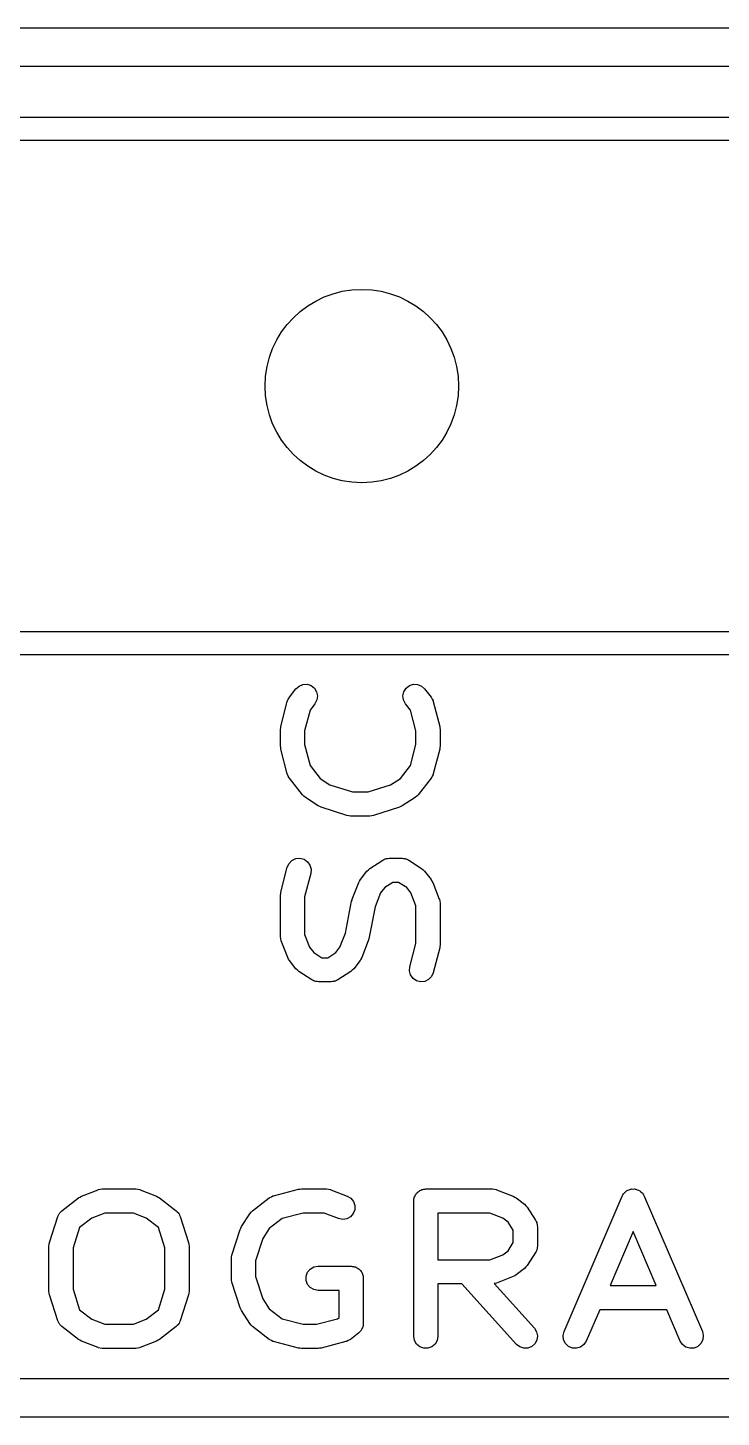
# Model space of a CAD drawing. Extents: x 10 to 287, y -200 to -10.
# Drawn here: x 75.34 to 78.92, y -44.3 to -37.11 of the extents above; entities that cross this region are included whole.
import ezdxf

# ---------------------------------------------------------------- set-up
doc = ezdxf.new("R2010")
doc.units = 0
doc.header["$MEASUREMENT"] = 0
doc.layers.add('BLACK', color=7, linetype='CONTINUOUS')

msp = doc.modelspace()

# ---------------------------------------------------------------- linework, layer by layer
at = {"layer": 'Black'}
for p, q in [((70.231, -37.111), (86.233, -37.111)), ((86.133, -37.311), (70.331, -37.311)), ((70.6536, -37.5736), (83.4136, -37.5736)), ((83.3536, -37.6936), (70.7136, -37.6936)), ((70.7136, -40.2336), (83.3536, -40.2336)), ((83.4136, -40.3536), (70.6536, -40.3536)), ((76.723, -40.5295), (76.7391, -40.5149)), ((76.7391, -40.5149), (76.7592, -40.5068)), ((76.7592, -40.5068), (76.7809, -40.5059)), ((76.7809, -40.5059), (76.8016, -40.5126)), ((76.8016, -40.5126), (76.8187, -40.5259)), ((77.2926, -40.5259), (77.3098, -40.5126)), ((77.3098, -40.5126), (77.3304, -40.5059)), ((77.3304, -40.5059), (77.3521, -40.5068)), ((77.3521, -40.5068), (77.3722, -40.5149)), ((77.3722, -40.5149), (77.3883, -40.5295)), ((76.6452, -40.7236), (76.6785, -40.595)), ((76.6785, -40.595), (76.6793, -40.5934)), ((76.6793, -40.5934), (76.6795, -40.5915)), ((76.6795, -40.5915), (76.6838, -40.5835)), ((76.6838, -40.5835), (76.6875, -40.5753)), ((76.6875, -40.5753), (76.6888, -40.574)), ((76.6888, -40.574), (76.6897, -40.5723)), ((76.6897, -40.5723), (76.723, -40.5295)), ((76.8187, -40.5259), (76.8302, -40.5443)), ((76.8318, -40.587), (76.8217, -40.6062)), ((76.8302, -40.5443), (76.8348, -40.5655)), ((76.8348, -40.5655), (76.8318, -40.587)), ((77.2765, -40.5655), (77.2811, -40.5443)), ((77.2795, -40.587), (77.2765, -40.5655)), ((77.2897, -40.6062), (77.2795, -40.587)), ((77.2811, -40.5443), (77.2926, -40.5259)), ((77.3883, -40.5295), (77.4217, -40.5723)), ((77.4217, -40.5723), (77.4225, -40.574)), ((77.4225, -40.574), (77.4238, -40.5753)), ((77.4238, -40.5753), (77.4276, -40.5835)), ((77.4276, -40.5835), (77.4318, -40.5915)), ((77.4318, -40.5915), (77.4321, -40.5934)), ((77.4321, -40.5934), (77.4328, -40.595)), ((77.4328, -40.595), (77.4662, -40.7236)), ((76.7963, -40.6389), (76.7682, -40.7473)), ((76.8217, -40.6062), (76.7963, -40.6389)), ((77.3151, -40.6389), (77.2897, -40.6062)), ((77.3432, -40.7473), (77.3151, -40.6389)), ((76.6432, -40.7393), (76.6445, -40.7315)), ((76.6445, -40.7315), (76.6452, -40.7236)), ((77.4662, -40.7236), (77.4668, -40.7315)), ((77.4668, -40.7315), (77.4682, -40.7393)), ((76.6432, -40.825), (76.6432, -40.7393)), ((76.7682, -40.7473), (76.7682, -40.817)), ((77.3432, -40.817), (77.3432, -40.7473)), ((77.4682, -40.7393), (77.4682, -40.825)), ((76.6445, -40.8328), (76.6432, -40.825)), ((76.6452, -40.8407), (76.6445, -40.8328)), ((76.6785, -40.9693), (76.6452, -40.8407)), ((76.7682, -40.817), (76.7963, -40.9254)), ((77.3151, -40.9254), (77.3432, -40.817)), ((77.4662, -40.8407), (77.4328, -40.9693)), ((77.4668, -40.8328), (77.4662, -40.8407)), ((77.4682, -40.825), (77.4668, -40.8328)), ((76.7963, -40.9254), (76.8484, -40.9925)), ((77.2629, -40.9925), (77.3151, -40.9254)), ((76.6793, -40.9709), (76.6785, -40.9693)), ((76.6795, -40.9728), (76.6793, -40.9709)), ((76.6837, -40.9808), (76.6795, -40.9728)), ((76.6875, -40.989), (76.6837, -40.9808)), ((76.6888, -40.9903), (76.6875, -40.989)), ((76.6897, -40.9919), (76.6888, -40.9903)), ((76.7563, -41.0777), (76.6897, -40.9919)), ((76.8484, -40.9925), (76.8992, -41.0251)), ((76.8992, -41.0251), (77.0155, -41.0625)), ((77.0959, -41.0625), (77.2121, -41.0251)), ((77.2121, -41.0251), (77.2629, -40.9925)), ((77.4217, -40.9919), (77.355, -41.0777)), ((77.4225, -40.9903), (77.4217, -40.9919)), ((77.4238, -40.989), (77.4225, -40.9903)), ((77.4276, -40.9808), (77.4238, -40.989)), ((77.4318, -40.9728), (77.4276, -40.9808)), ((77.4321, -40.9709), (77.4318, -40.9728)), ((77.4328, -40.9693), (77.4321, -40.9709)), ((76.7641, -41.0847), (76.7563, -41.0777)), ((76.7719, -41.0919), (76.7641, -41.0847)), ((76.8385, -41.1347), (76.7719, -41.0919)), ((77.0155, -41.0625), (77.0959, -41.0625)), ((77.3395, -41.0919), (77.2728, -41.1347)), ((77.3472, -41.0847), (77.3395, -41.0919)), ((77.355, -41.0777), (77.3472, -41.0847)), ((76.846, -41.1379), (76.8385, -41.1347)), ((76.8532, -41.1416), (76.846, -41.1379)), ((76.9865, -41.1845), (76.8532, -41.1416)), ((77.2581, -41.1416), (77.1248, -41.1845)), ((77.2653, -41.1379), (77.2581, -41.1416)), ((77.2728, -41.1347), (77.2653, -41.1379)), ((76.9961, -41.1858), (76.9865, -41.1845)), ((77.0057, -41.1875), (76.9961, -41.1858)), ((77.1057, -41.1875), (77.0057, -41.1875)), ((77.1152, -41.1858), (77.1057, -41.1875)), ((77.1248, -41.1845), (77.1152, -41.1858)), ((76.6452, -41.5807), (76.6785, -41.4522)), ((76.6785, -41.4522), (76.6875, -41.4324)), ((76.6875, -41.4324), (76.7027, -41.417)), ((76.7027, -41.417), (76.7223, -41.4076)), ((76.7223, -41.4076), (76.7439, -41.4056)), ((76.7439, -41.4056), (76.765, -41.411)), ((76.765, -41.411), (76.7828, -41.4233)), ((76.7828, -41.4233), (76.7954, -41.441)), ((76.7954, -41.441), (76.8012, -41.4619)), ((77.1052, -41.4581), (77.1719, -41.4153)), ((77.1719, -41.4153), (77.1783, -41.4126)), ((77.1783, -41.4126), (77.1843, -41.4091)), ((77.1843, -41.4091), (77.1882, -41.4084)), ((77.1882, -41.4084), (77.1919, -41.4069)), ((77.1919, -41.4069), (77.1988, -41.4066)), ((77.1988, -41.4066), (77.2057, -41.4054)), ((77.2057, -41.4054), (77.2723, -41.4054)), ((77.2723, -41.4054), (77.2792, -41.4066)), ((77.2792, -41.4066), (77.2861, -41.4069)), ((77.2861, -41.4069), (77.2898, -41.4084)), ((77.2898, -41.4084), (77.2937, -41.4091)), ((77.2937, -41.4091), (77.2997, -41.4126)), ((77.2997, -41.4126), (77.3061, -41.4153)), ((77.3061, -41.4153), (77.3728, -41.4581)), ((76.7995, -41.4835), (76.7682, -41.6044)), ((76.8012, -41.4619), (76.7995, -41.4835)), ((77.0474, -41.5309), (77.0521, -41.5232)), ((77.0521, -41.5232), (77.0563, -41.5152)), ((77.0563, -41.5152), (77.0897, -41.4723)), ((77.0897, -41.4723), (77.0975, -41.4653)), ((77.0975, -41.4653), (77.1052, -41.4581)), ((77.3728, -41.4581), (77.3805, -41.4653)), ((77.3805, -41.4653), (77.3883, -41.4723)), ((77.3883, -41.4723), (77.4217, -41.5152)), ((77.4217, -41.5152), (77.4259, -41.5232)), ((77.4259, -41.5232), (77.4306, -41.5309)), ((76.6432, -41.5964), (76.6445, -41.5886)), ((76.6432, -41.8107), (76.6432, -41.5964)), ((76.6445, -41.5886), (76.6452, -41.5807)), ((77.0141, -41.6166), (77.0474, -41.5309)), ((77.1606, -41.5847), (77.1326, -41.6567)), ((77.1818, -41.5575), (77.1606, -41.5847)), ((77.224, -41.5304), (77.1818, -41.5575)), ((77.254, -41.5304), (77.224, -41.5304)), ((77.2962, -41.5575), (77.254, -41.5304)), ((77.3174, -41.5847), (77.2962, -41.5575)), ((77.3432, -41.651), (77.3174, -41.5847)), ((77.4306, -41.5309), (77.4639, -41.6166)), ((76.7682, -41.6044), (76.7682, -41.799)), ((76.9787, -41.7933), (77.011, -41.6274)), ((77.011, -41.6274), (77.013, -41.6221)), ((77.013, -41.6221), (77.0141, -41.6166)), ((77.1326, -41.6567), (77.1004, -41.8226)), ((77.3432, -41.8456), (77.3432, -41.651)), ((77.4639, -41.6166), (77.4641, -41.6173)), ((77.4641, -41.6173), (77.4644, -41.6179)), ((77.4644, -41.6179), (77.4662, -41.6279)), ((77.4662, -41.6279), (77.4682, -41.6379)), ((77.4682, -41.6379), (77.468, -41.6386)), ((77.468, -41.6386), (77.4682, -41.6393)), ((77.4682, -41.6393), (77.4682, -41.8536)), ((76.6433, -41.8114), (76.6432, -41.8107)), ((76.6432, -41.8121), (76.6433, -41.8114)), ((76.6452, -41.8221), (76.6432, -41.8121)), ((76.7682, -41.799), (76.7939, -41.8653)), ((76.9507, -41.8653), (76.9787, -41.7933)), ((76.6469, -41.8321), (76.6452, -41.8221)), ((76.6473, -41.8327), (76.6469, -41.8321)), ((76.6474, -41.8334), (76.6473, -41.8327)), ((76.6808, -41.9191), (76.6474, -41.8334)), ((76.7939, -41.8653), (76.8151, -41.8925)), ((76.9296, -41.8925), (76.9507, -41.8653)), ((77.0973, -41.8334), (77.0639, -41.9191)), ((77.0983, -41.8279), (77.0973, -41.8334)), ((77.1004, -41.8226), (77.0983, -41.8279)), ((77.3118, -41.9665), (77.3432, -41.8456)), ((77.4662, -41.8693), (77.4328, -41.9978)), ((77.4668, -41.8614), (77.4662, -41.8693)), ((77.4682, -41.8536), (77.4668, -41.8614)), ((76.6854, -41.9268), (76.6808, -41.9191)), ((76.6897, -41.9348), (76.6854, -41.9268)), ((76.723, -41.9777), (76.6897, -41.9348)), ((76.8151, -41.8925), (76.8574, -41.9196)), ((76.8574, -41.9196), (76.8873, -41.9196)), ((76.8873, -41.9196), (76.9296, -41.8925)), ((77.055, -41.9348), (77.0217, -41.9777)), ((77.0592, -41.9268), (77.055, -41.9348)), ((77.0639, -41.9191), (77.0592, -41.9268)), ((76.7308, -41.9847), (76.723, -41.9777)), ((76.7385, -41.9919), (76.7308, -41.9847)), ((76.8052, -42.0347), (76.7385, -41.9919)), ((77.0061, -41.9919), (76.9395, -42.0347)), ((77.0139, -41.9847), (77.0061, -41.9919)), ((77.0217, -41.9777), (77.0139, -41.9847)), ((77.3101, -41.9881), (77.3118, -41.9665)), ((77.3159, -42.009), (77.3101, -41.9881)), ((77.3285, -42.0267), (77.3159, -42.009)), ((77.3464, -42.039), (77.3285, -42.0267)), ((77.4238, -42.0176), (77.4086, -42.033)), ((77.4328, -41.9978), (77.4238, -42.0176)), ((76.8116, -42.0374), (76.8052, -42.0347)), ((76.8176, -42.0409), (76.8116, -42.0374)), ((76.8215, -42.0416), (76.8176, -42.0409)), ((76.8252, -42.0431), (76.8215, -42.0416)), ((76.8322, -42.0434), (76.8252, -42.0431)), ((76.839, -42.0446), (76.8322, -42.0434)), ((76.9057, -42.0446), (76.839, -42.0446)), ((76.9125, -42.0434), (76.9057, -42.0446)), ((76.9194, -42.0431), (76.9125, -42.0434)), ((76.9231, -42.0416), (76.9194, -42.0431)), ((76.927, -42.0409), (76.9231, -42.0416)), ((76.9331, -42.0374), (76.927, -42.0409)), ((76.9395, -42.0347), (76.9331, -42.0374)), ((77.3674, -42.0444), (77.3464, -42.039)), ((77.389, -42.0424), (77.3674, -42.0444)), ((77.4086, -42.033), (77.389, -42.0424)), ((75.5135, -43.2283), (75.5992, -43.1617)), ((75.5992, -43.1617), (75.6072, -43.1574)), ((75.6072, -43.1574), (75.6149, -43.1527)), ((75.6149, -43.1527), (75.7006, -43.1194)), ((75.7006, -43.1194), (75.7013, -43.1193)), ((75.7013, -43.1193), (75.7019, -43.1189)), ((75.7019, -43.1189), (75.7119, -43.1172)), ((75.7119, -43.1172), (75.7219, -43.1152)), ((75.7219, -43.1152), (75.7226, -43.1153)), ((75.7226, -43.1153), (75.7233, -43.1152)), ((75.7233, -43.1152), (75.8947, -43.1152)), ((75.8947, -43.1152), (75.8954, -43.1153)), ((75.8954, -43.1153), (75.8961, -43.1152)), ((75.8961, -43.1152), (75.9061, -43.1172)), ((75.9061, -43.1172), (75.9161, -43.1189)), ((75.9161, -43.1189), (75.9167, -43.1193)), ((75.9167, -43.1193), (75.9174, -43.1194)), ((75.9174, -43.1194), (76.0031, -43.1527)), ((76.0031, -43.1527), (76.0108, -43.1574)), ((76.0108, -43.1574), (76.0188, -43.1617)), ((76.0188, -43.1617), (76.1045, -43.2283)), ((76.4992, -43.2283), (76.5849, -43.1617)), ((76.5849, -43.1617), (76.5865, -43.1608)), ((76.5865, -43.1608), (76.5879, -43.1595)), ((76.5879, -43.1595), (76.5961, -43.1557)), ((76.5961, -43.1557), (76.6041, -43.1515)), ((76.6041, -43.1515), (76.6059, -43.1513)), ((76.6059, -43.1513), (76.6076, -43.1505)), ((76.6076, -43.1505), (76.7362, -43.1172)), ((76.7362, -43.1172), (76.7441, -43.1165)), ((76.7441, -43.1165), (76.7519, -43.1152)), ((76.7519, -43.1152), (76.8804, -43.1152)), ((76.8804, -43.1152), (76.8811, -43.1153)), ((76.8811, -43.1153), (76.8818, -43.1152)), ((76.8818, -43.1152), (76.8918, -43.1172)), ((76.8918, -43.1172), (76.9018, -43.1189)), ((76.9018, -43.1189), (76.9024, -43.1193)), ((76.9024, -43.1193), (76.9031, -43.1194)), ((76.9031, -43.1194), (76.9888, -43.1527)), ((76.9888, -43.1527), (77.0074, -43.164)), ((77.0074, -43.164), (77.0209, -43.1809)), ((77.0209, -43.1809), (77.0279, -43.2015)), ((77.3322, -43.1777), (77.3332, -43.1723)), ((77.3322, -43.8777), (77.3322, -43.1777)), ((77.3332, -43.1668), (77.335, -43.1617)), ((77.3332, -43.1723), (77.3332, -43.1668)), ((77.335, -43.1617), (77.336, -43.1563)), ((77.336, -43.1563), (77.3387, -43.1516)), ((77.3387, -43.1516), (77.3406, -43.1464)), ((77.3406, -43.1464), (77.3441, -43.1422)), ((77.3441, -43.1422), (77.3468, -43.1375)), ((77.3468, -43.1375), (77.351, -43.134)), ((77.351, -43.134), (77.3545, -43.1298)), ((77.3545, -43.1298), (77.3593, -43.1271)), ((77.3593, -43.1271), (77.3635, -43.1235)), ((77.3635, -43.1235), (77.3686, -43.1217)), ((77.3686, -43.1217), (77.3733, -43.1189)), ((77.3733, -43.1189), (77.3787, -43.118)), ((77.3787, -43.118), (77.3839, -43.1161)), ((77.3839, -43.1161), (77.3893, -43.1161)), ((77.3893, -43.1161), (77.3947, -43.1152)), ((77.3947, -43.1152), (77.7376, -43.1152)), ((77.7376, -43.1152), (77.7383, -43.1153)), ((77.7383, -43.1153), (77.7389, -43.1152)), ((77.7389, -43.1152), (77.7489, -43.1172)), ((77.7489, -43.1172), (77.7589, -43.1189)), ((77.7589, -43.1189), (77.7595, -43.1193)), ((77.7595, -43.1193), (77.7602, -43.1194)), ((77.7602, -43.1194), (77.8459, -43.1527)), ((77.8459, -43.1527), (77.8537, -43.1574)), ((77.8537, -43.1574), (77.8617, -43.1617)), ((77.8617, -43.1617), (77.9045, -43.195)), ((78.1087, -43.853), (78.4087, -43.153)), ((78.4087, -43.153), (78.4128, -43.1468)), ((78.4128, -43.1468), (78.4161, -43.1402)), ((78.4161, -43.1402), (78.4187, -43.1378)), ((78.4187, -43.1378), (78.4206, -43.1349)), ((78.4206, -43.1349), (78.4265, -43.1304)), ((78.4265, -43.1304), (78.4319, -43.1254)), ((78.4319, -43.1254), (78.4351, -43.124)), ((78.4351, -43.124), (78.438, -43.1219)), ((78.438, -43.1219), (78.4451, -43.1197)), ((78.4451, -43.1197), (78.4519, -43.1168)), ((78.4519, -43.1168), (78.4554, -43.1166)), ((78.4554, -43.1166), (78.4587, -43.1156)), ((78.4587, -43.1156), (78.4661, -43.116)), ((78.4661, -43.116), (78.4735, -43.1156)), ((78.4735, -43.1156), (78.4769, -43.1166)), ((78.4769, -43.1166), (78.4804, -43.1168)), ((78.4804, -43.1168), (78.4872, -43.1197)), ((78.4872, -43.1197), (78.4943, -43.1219)), ((78.4943, -43.1219), (78.4971, -43.124)), ((78.4971, -43.124), (78.5004, -43.1254)), ((78.5004, -43.1254), (78.5058, -43.1304)), ((78.5058, -43.1304), (78.5117, -43.1349)), ((78.5117, -43.1349), (78.5136, -43.1378)), ((78.5136, -43.1378), (78.5162, -43.1402)), ((78.5162, -43.1402), (78.5195, -43.1468)), ((78.5195, -43.1468), (78.5236, -43.153)), ((78.5236, -43.153), (78.8236, -43.853)), ((75.4924, -43.2585), (75.496, -43.2517)), ((75.496, -43.2517), (75.4989, -43.2444)), ((75.4989, -43.2444), (75.501, -43.2421)), ((75.501, -43.2421), (75.5025, -43.2393)), ((75.5025, -43.2393), (75.5083, -43.2341)), ((75.5083, -43.2341), (75.5135, -43.2283)), ((75.735, -43.2402), (75.6687, -43.2659)), ((75.883, -43.2402), (75.735, -43.2402)), ((75.9493, -43.2659), (75.883, -43.2402)), ((76.1045, -43.2283), (76.1097, -43.2341)), ((76.1097, -43.2341), (76.1155, -43.2393)), ((76.1155, -43.2393), (76.117, -43.2421)), ((76.117, -43.2421), (76.1191, -43.2444)), ((76.1191, -43.2444), (76.122, -43.2517)), ((76.122, -43.2517), (76.1256, -43.2585)), ((76.4421, -43.3105), (76.485, -43.2439)), ((76.485, -43.2439), (76.4921, -43.2361)), ((76.4921, -43.2361), (76.4992, -43.2283)), ((76.7598, -43.2402), (76.6515, -43.2683)), ((76.8687, -43.2402), (76.7598, -43.2402)), ((76.9435, -43.2692), (76.8687, -43.2402)), ((77.0196, -43.2434), (77.0053, -43.2597)), ((77.0274, -43.2232), (77.0196, -43.2434)), ((77.0279, -43.2015), (77.0274, -43.2232)), ((77.4572, -43.2402), (77.4572, -43.4818)), ((77.7258, -43.2402), (77.4572, -43.2402)), ((77.7921, -43.2659), (77.7258, -43.2402)), ((77.9045, -43.195), (77.9116, -43.2028)), ((77.9116, -43.2028), (77.9187, -43.2105)), ((77.9187, -43.2105), (77.9616, -43.2772)), ((75.4495, -43.3919), (75.4924, -43.2585)), ((75.6055, -43.3152), (75.5715, -43.4208)), ((75.6687, -43.2659), (75.6055, -43.3152)), ((76.0125, -43.3152), (75.9493, -43.2659)), ((76.0465, -43.4208), (76.0125, -43.3152)), ((76.1256, -43.2585), (76.1685, -43.3919)), ((76.3924, -43.4585), (76.4352, -43.3252)), ((76.4352, -43.3252), (76.439, -43.318)), ((76.439, -43.318), (76.4421, -43.3105)), ((76.5844, -43.3204), (76.5517, -43.3712)), ((76.6515, -43.2683), (76.5844, -43.3204)), ((76.9648, -43.2735), (76.9435, -43.2692)), ((76.9862, -43.2702), (76.9648, -43.2735)), ((77.0053, -43.2597), (76.9862, -43.2702)), ((77.8193, -43.2871), (77.7921, -43.2659)), ((77.8465, -43.3294), (77.8193, -43.2871)), ((77.9616, -43.2772), (77.9643, -43.2836)), ((77.9643, -43.2836), (77.9677, -43.2896)), ((77.9677, -43.2896), (77.9684, -43.2935)), ((77.9684, -43.2935), (77.97, -43.2972)), ((77.97, -43.2972), (77.9703, -43.3042)), ((77.9703, -43.3042), (77.9715, -43.311)), ((77.9715, -43.311), (77.9715, -43.411)), ((75.4482, -43.4015), (75.4495, -43.3919)), ((76.1685, -43.3919), (76.1698, -43.4015)), ((76.5517, -43.3712), (76.5144, -43.4875)), ((77.8193, -43.4349), (77.8465, -43.3926)), ((77.8465, -43.3926), (77.8465, -43.3294)), ((78.4661, -43.3363), (78.3466, -43.6152)), ((78.5856, -43.6152), (78.4661, -43.3363)), ((75.4465, -43.411), (75.4482, -43.4015)), ((75.4465, -43.6443), (75.4465, -43.411)), ((75.5715, -43.4208), (75.5715, -43.6345)), ((76.0465, -43.6345), (76.0465, -43.4208)), ((76.1698, -43.4015), (76.1715, -43.411)), ((76.1715, -43.411), (76.1715, -43.6443)), ((76.3894, -43.4777), (76.391, -43.4681)), ((76.391, -43.4681), (76.3924, -43.4585)), ((77.7258, -43.4818), (77.7921, -43.4561)), ((77.7921, -43.4561), (77.8193, -43.4349)), ((77.9616, -43.4448), (77.9187, -43.5115)), ((77.9643, -43.4384), (77.9616, -43.4448)), ((77.9677, -43.4324), (77.9643, -43.4384)), ((77.9684, -43.4285), (77.9677, -43.4324)), ((77.97, -43.4248), (77.9684, -43.4285)), ((77.9703, -43.4178), (77.97, -43.4248)), ((77.9715, -43.411), (77.9703, -43.4178)), ((76.3894, -43.5777), (76.3894, -43.4777)), ((76.5144, -43.4875), (76.5144, -43.5679)), ((76.7834, -43.5464), (76.7974, -43.5298)), ((76.7974, -43.5298), (76.8162, -43.5189)), ((76.8162, -43.5189), (76.8376, -43.5152)), ((76.8376, -43.5152), (77.009, -43.5152)), ((77.009, -43.5152), (77.0144, -43.5161)), ((77.0144, -43.5161), (77.0199, -43.5161)), ((77.0199, -43.5161), (77.025, -43.518)), ((77.025, -43.518), (77.0304, -43.5189)), ((77.0304, -43.5189), (77.0351, -43.5217)), ((77.0351, -43.5217), (77.0403, -43.5235)), ((77.0403, -43.5235), (77.0444, -43.5271)), ((77.0444, -43.5271), (77.0492, -43.5298)), ((77.0492, -43.5298), (77.0527, -43.534)), ((77.0527, -43.534), (77.0569, -43.5375)), ((77.0569, -43.5375), (77.0596, -43.5422)), ((77.4572, -43.4818), (77.7258, -43.4818)), ((77.9045, -43.527), (77.8617, -43.5603)), ((77.9116, -43.5192), (77.9045, -43.527)), ((77.9187, -43.5115), (77.9116, -43.5192)), ((76.391, -43.5872), (76.3894, -43.5777)), ((76.3924, -43.5968), (76.391, -43.5872)), ((76.4352, -43.7301), (76.3924, -43.5968)), ((76.5144, -43.5679), (76.5517, -43.6841)), ((76.776, -43.5668), (76.7834, -43.5464)), ((76.776, -43.5885), (76.776, -43.5668)), ((76.7834, -43.6089), (76.776, -43.5885)), ((76.7974, -43.6255), (76.7834, -43.6089)), ((77.0596, -43.5422), (77.0631, -43.5464)), ((77.0631, -43.5464), (77.065, -43.5516)), ((77.065, -43.5516), (77.0677, -43.5563)), ((77.0677, -43.5563), (77.0687, -43.5617)), ((77.0687, -43.5617), (77.0705, -43.5668)), ((77.0705, -43.5668), (77.0705, -43.5723)), ((77.0705, -43.5723), (77.0715, -43.5777)), ((77.0715, -43.5777), (77.0715, -43.811)), ((77.5812, -43.6068), (77.4572, -43.6068)), ((77.4572, -43.6068), (77.4572, -43.8777)), ((77.8625, -43.9195), (77.5812, -43.6068)), ((77.7489, -43.6048), (77.7477, -43.6051)), ((77.7477, -43.6051), (77.9555, -43.8359)), ((77.7589, -43.6031), (77.7489, -43.6048)), ((77.7595, -43.6027), (77.7589, -43.6031)), ((77.7602, -43.6026), (77.7595, -43.6027)), ((77.8459, -43.5692), (77.7602, -43.6026)), ((77.8537, -43.5646), (77.8459, -43.5692)), ((77.8617, -43.5603), (77.8537, -43.5646)), ((75.4482, -43.6539), (75.4465, -43.6443)), ((75.4495, -43.6635), (75.4482, -43.6539)), ((75.4924, -43.7968), (75.4495, -43.6635)), ((75.5715, -43.6345), (75.6055, -43.7402)), ((76.0125, -43.7402), (76.0465, -43.6345)), ((76.1685, -43.6635), (76.1256, -43.7968)), ((76.1698, -43.6539), (76.1685, -43.6635)), ((76.1715, -43.6443), (76.1698, -43.6539)), ((76.5517, -43.6841), (76.5844, -43.7349)), ((76.8162, -43.6364), (76.7974, -43.6255)), ((76.8376, -43.6402), (76.8162, -43.6364)), ((76.9465, -43.6402), (76.8376, -43.6402)), ((76.9465, -43.7804), (76.9465, -43.6402)), ((78.3466, -43.6152), (78.5856, -43.6152)), ((75.6055, -43.7402), (75.6687, -43.7894)), ((75.9493, -43.7894), (76.0125, -43.7402)), ((76.439, -43.7373), (76.4352, -43.7301)), ((76.4421, -43.7448), (76.439, -43.7373)), ((76.485, -43.8115), (76.4421, -43.7448)), ((76.5844, -43.7349), (76.6515, -43.7871)), ((78.2931, -43.7402), (78.2236, -43.9023)), ((78.6392, -43.7402), (78.2931, -43.7402)), ((78.7087, -43.9023), (78.6392, -43.7402)), ((75.496, -43.8037), (75.4924, -43.7968)), ((75.4989, -43.8109), (75.496, -43.8037)), ((75.501, -43.8132), (75.4989, -43.8109)), ((75.5025, -43.816), (75.501, -43.8132)), ((75.5083, -43.8212), (75.5025, -43.816)), ((75.5135, -43.827), (75.5083, -43.8212)), ((75.5992, -43.8937), (75.5135, -43.827)), ((75.6687, -43.7894), (75.735, -43.8152)), ((75.735, -43.8152), (75.883, -43.8152)), ((75.883, -43.8152), (75.9493, -43.7894)), ((76.1045, -43.827), (76.0188, -43.8937)), ((76.1097, -43.8212), (76.1045, -43.827)), ((76.1155, -43.816), (76.1097, -43.8212)), ((76.117, -43.8132), (76.1155, -43.816)), ((76.1191, -43.8109), (76.117, -43.8132)), ((76.122, -43.8037), (76.1191, -43.8109)), ((76.1256, -43.7968), (76.122, -43.8037)), ((76.4921, -43.8192), (76.485, -43.8115)), ((76.4992, -43.827), (76.4921, -43.8192)), ((76.5849, -43.8937), (76.4992, -43.827)), ((76.6515, -43.7871), (76.7598, -43.8152)), ((76.7598, -43.8152), (76.8296, -43.8152)), ((76.8296, -43.8152), (76.938, -43.7871)), ((76.938, -43.7871), (76.9465, -43.7804)), ((77.0685, -43.8281), (77.0677, -43.8324)), ((77.0701, -43.8241), (77.0685, -43.8281)), ((77.0704, -43.8175), (77.0701, -43.8241)), ((77.0715, -43.811), (77.0704, -43.8175)), ((75.6072, -43.8979), (75.5992, -43.8937)), ((75.6149, -43.9026), (75.6072, -43.8979)), ((76.0108, -43.8979), (76.0031, -43.9026)), ((76.0188, -43.8937), (76.0108, -43.8979)), ((76.5865, -43.8945), (76.5849, -43.8937)), ((76.5879, -43.8958), (76.5865, -43.8945)), ((76.5961, -43.8996), (76.5879, -43.8958)), ((76.6041, -43.9038), (76.5961, -43.8996)), ((76.9933, -43.8996), (76.9853, -43.9038)), ((77.0016, -43.8958), (76.9933, -43.8996)), ((77.0029, -43.8945), (77.0016, -43.8958)), ((77.0045, -43.8937), (77.0029, -43.8945)), ((77.0474, -43.8603), (77.0045, -43.8937)), ((77.0518, -43.8554), (77.0474, -43.8603)), ((77.0569, -43.8512), (77.0518, -43.8554)), ((77.059, -43.8474), (77.0569, -43.8512)), ((77.0619, -43.8442), (77.059, -43.8474)), ((77.0644, -43.8381), (77.0619, -43.8442)), ((77.0677, -43.8324), (77.0644, -43.8381)), ((77.336, -43.899), (77.3322, -43.8777)), ((77.3468, -43.9178), (77.336, -43.899)), ((77.4534, -43.899), (77.4426, -43.9178)), ((77.4572, -43.8777), (77.4534, -43.899)), ((77.9555, -43.8359), (77.967, -43.8543)), ((77.9684, -43.897), (77.9582, -43.9162)), ((77.967, -43.8543), (77.9715, -43.8755)), ((77.9715, -43.8755), (77.9684, -43.897)), ((78.1037, -43.8742), (78.1087, -43.853)), ((78.1063, -43.8957), (78.1037, -43.8742)), ((78.1161, -43.9151), (78.1063, -43.8957)), ((78.826, -43.8957), (78.8162, -43.9151)), ((78.8236, -43.853), (78.8285, -43.8742)), ((78.8285, -43.8742), (78.826, -43.8957)), ((75.7006, -43.9359), (75.6149, -43.9026)), ((75.7013, -43.9361), (75.7006, -43.9359)), ((75.7019, -43.9364), (75.7013, -43.9361)), ((75.7119, -43.9382), (75.7019, -43.9364)), ((75.7219, -43.9402), (75.7119, -43.9382)), ((75.7226, -43.94), (75.7219, -43.9402)), ((75.7233, -43.9402), (75.7226, -43.94)), ((75.8947, -43.9402), (75.7233, -43.9402)), ((75.8954, -43.94), (75.8947, -43.9402)), ((75.8961, -43.9402), (75.8954, -43.94)), ((75.9061, -43.9382), (75.8961, -43.9402)), ((75.9161, -43.9364), (75.9061, -43.9382)), ((75.9167, -43.9361), (75.9161, -43.9364)), ((75.9174, -43.9359), (75.9167, -43.9361)), ((76.0031, -43.9026), (75.9174, -43.9359)), ((76.6059, -43.9041), (76.6041, -43.9038)), ((76.6076, -43.9048), (76.6059, -43.9041)), ((76.7362, -43.9382), (76.6076, -43.9048)), ((76.7441, -43.9388), (76.7362, -43.9382)), ((76.7519, -43.9402), (76.7441, -43.9388)), ((76.8376, -43.9402), (76.7519, -43.9402)), ((76.8454, -43.9388), (76.8376, -43.9402)), ((76.8533, -43.9382), (76.8454, -43.9388)), ((76.9818, -43.9048), (76.8533, -43.9382)), ((76.9835, -43.9041), (76.9818, -43.9048)), ((76.9853, -43.9038), (76.9835, -43.9041)), ((77.3635, -43.9318), (77.3468, -43.9178)), ((77.3839, -43.9392), (77.3635, -43.9318)), ((77.4056, -43.9392), (77.3839, -43.9392)), ((77.426, -43.9318), (77.4056, -43.9392)), ((77.4426, -43.9178), (77.426, -43.9318)), ((77.8796, -43.9328), (77.8625, -43.9195)), ((77.9003, -43.9396), (77.8796, -43.9328)), ((77.922, -43.9388), (77.9003, -43.9396)), ((77.9421, -43.9307), (77.922, -43.9388)), ((77.9582, -43.9162), (77.9421, -43.9307)), ((78.1319, -43.93), (78.1161, -43.9151)), ((78.1519, -43.9385), (78.1319, -43.93)), ((78.1735, -43.9397), (78.1519, -43.9385)), ((78.1943, -43.9335), (78.1735, -43.9397)), ((78.2117, -43.9204), (78.1943, -43.9335)), ((78.2236, -43.9023), (78.2117, -43.9204)), ((78.7206, -43.9204), (78.7087, -43.9023)), ((78.738, -43.9335), (78.7206, -43.9204)), ((78.7587, -43.9397), (78.738, -43.9335)), ((78.7804, -43.9385), (78.7587, -43.9397)), ((78.8004, -43.93), (78.7804, -43.9385)), ((78.8162, -43.9151), (78.8004, -43.93)), ((70.331, -44.096), (86.133, -44.096)), ((86.133, -44.296), (70.231, -44.296))]:
    msp.add_line(p, q, dxfattribs=at)
msp.add_circle((77.0636, -38.9636), 0.5, dxfattribs=at)

doc.saveas('drawing.dxf')
